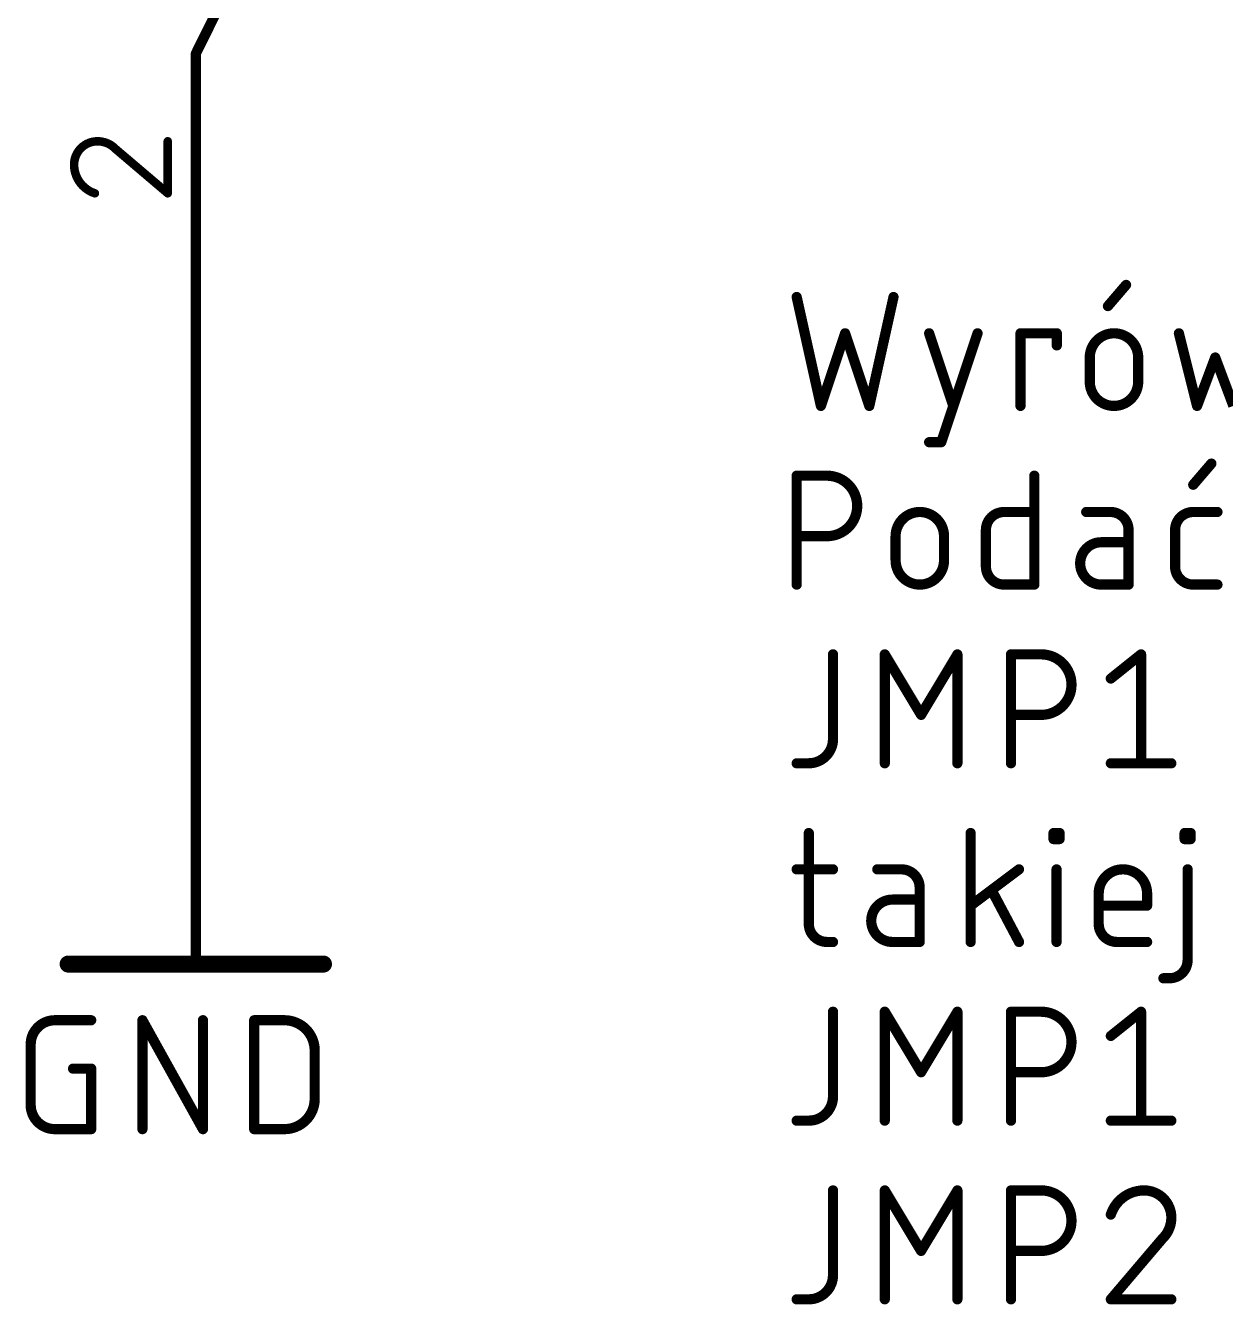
# Model space of a CAD drawing. Extents: x 5 to 171, y -44 to 47.
# Drawn here: x 22.86 to 40.76, y -43.18 to -24.09 of the extents above; entities that cross this region are included whole.
import ezdxf

# ---------------------------------------------------------------- set-up
doc = ezdxf.new("R2010")
doc.units = 0
for name, color, linetype in [('91', 122, 'CONTINUOUS'), ('94', 12, 'CONTINUOUS'), ('95', 251, 'CONTINUOUS'), ('96', 251, 'CONTINUOUS'), ('97', 251, 'CONTINUOUS')]:
    doc.layers.add(name, color=color, linetype=linetype)

msp = doc.modelspace()

# ---------------------------------------------------------------- linework, layer by layer
at = {"layer": '91', "const_width": 0.1524}
msp.add_lwpolyline([(25.4, -27.94), (25.4, -35.56)], dxfattribs=at)
at = {"layer": '91', "const_width": 0.0762}
for points in [[(25.4381, -27.94, 1), (25.3619, -27.94)], [(25.3619, -35.56, 1), (25.4381, -35.56)]]:
    msp.add_lwpolyline(points, format="xyb", dxfattribs=at)
at = {"layer": '94'}
for points, const_width in [([(25.4, -24.511), (27.1526, -20.9804)], 0.1524), ([(25.4, -25.4), (25.4, -24.511)], 0.1524), ([(25.4, -27.94), (25.4, -25.4)], 0.1524), ([(25.4, -35.56), (25.4, -38.1)], 0.1524), ([(23.495, -38.1), (27.305, -38.1)], 0.254)]:
    msp.add_lwpolyline(points, dxfattribs=dict(at, const_width=const_width))
for points, const_width in [([(25.4381, -24.511, 1), (25.3619, -24.511)], 0.0762), ([(25.3659, -24.4941, 1), (25.4341, -24.5279)], 0.0762), ([(25.4381, -25.4, 1), (25.3619, -25.4)], 0.0762), ([(25.3619, -25.4, 1), (25.4381, -25.4)], 0.0762), ([(25.3619, -27.94, 1), (25.4381, -27.94)], 0.0762), ([(25.4381, -35.56, 1), (25.3619, -35.56)], 0.0762), ([(23.495, -38.0365, 1), (23.495, -38.1635)], 0.127), ([(27.305, -38.1635, 1), (27.305, -38.0365)], 0.127), ([(25.3619, -38.1, 1), (25.4381, -38.1)], 0.0762)]:
    msp.add_lwpolyline(points, format="xyb", dxfattribs=dict(at, const_width=const_width))
at = {"layer": '95'}
for points, const_width in [([(23.9332, -25.8191, 0.4142), (23.5839, -26.1684)], 0.127), ([(24.2048, -25.9355, 0.2053), (23.9332, -25.8191)], 0.127), ([(23.9331, -25.7874, 1), (23.9332, -25.8508)], 0.0635), ([(23.9332, -25.8509, 1), (23.9332, -25.7874)], 0.0635), ([(25.0127, -25.8191, 1), (24.9492, -25.8191)], 0.0635), ([(24.2254, -25.9113, 1), (24.1842, -25.9597)], 0.0635), ([(24.1818, -25.9574, 1), (24.2278, -25.9136)], 0.0635), ([(23.5839, -26.1684, 0.3252), (23.8943, -26.5952)], 0.127), ([(23.6156, -26.1684, 1), (23.5522, -26.1683)], 0.0635), ([(23.5522, -26.1684, 1), (23.6156, -26.1684)], 0.0635), ([(23.8846, -26.6254, 1), (23.9041, -26.565)], 0.0635), ([(24.9492, -26.5952, 1), (25.0127, -26.5952)], 0.0635), ([(24.9603, -26.6194, 1), (25.0015, -26.571)], 0.0635)]:
    msp.add_lwpolyline(points, format="xyb", dxfattribs=dict(at, const_width=const_width))
at = {"layer": '95', "const_width": 0.127}
for points in [[(24.9809, -26.5952), (24.9809, -25.8191)], [(24.2048, -25.9355), (24.9809, -26.5952)]]:
    msp.add_lwpolyline(points, dxfattribs=at)
at = {"layer": '96'}
for points, const_width in [([(23.2974, -38.9382, 0.4142), (22.9362, -39.2994)], 0.1524), ([(23.2974, -38.9001, 1), (23.2974, -38.9763)], 0.0762), ([(23.2974, -38.9763, 1), (23.2974, -38.9001)], 0.0762), ([(23.8393, -38.9763, 1), (23.8393, -38.9001)], 0.0762), ([(24.6416, -38.9382, 1), (24.5654, -38.9382)], 0.0762), ([(24.6368, -38.9197, 1), (24.5702, -38.9567)], 0.0762), ([(25.5447, -38.9382, 1), (25.4685, -38.9382)], 0.0762), ([(26.309, -38.9382, 1), (26.2328, -38.9382)], 0.0762), ([(26.2709, -38.9001, 1), (26.2709, -38.9763)], 0.0762), ([(27.174, -39.3898, 0.4142), (26.7224, -38.9382)], 0.1524), ([(26.7224, -38.9001, 1), (26.7224, -38.9763)], 0.0762), ([(26.7224, -38.9763, 1), (26.7224, -38.9001)], 0.0762), ([(22.9743, -39.2994, 1), (22.8981, -39.2994)], 0.0762), ([(22.8981, -39.2994, 1), (22.9743, -39.2994)], 0.0762), ([(27.2121, -39.3898, 1), (27.1359, -39.3898)], 0.0762), ([(27.1359, -39.3898, 1), (27.2121, -39.3898)], 0.0762), ([(23.5684, -39.6226, 1), (23.5684, -39.6988)], 0.0762), ([(23.8774, -39.6607, 1), (23.8012, -39.6607)], 0.0762), ([(23.8393, -39.6988, 1), (23.8393, -39.6226)], 0.0762), ([(26.7224, -40.5638, 0.4142), (27.174, -40.1122)], 0.1524), ([(27.2121, -40.1122, 1), (27.1359, -40.1122)], 0.0762), ([(27.1359, -40.1122, 1), (27.2121, -40.1122)], 0.0762), ([(22.9362, -40.2026, 0.4142), (23.2974, -40.5638)], 0.1524), ([(22.9743, -40.2026, 1), (22.8981, -40.2026)], 0.0762), ([(22.8981, -40.2026, 1), (22.9743, -40.2026)], 0.0762), ([(23.2974, -40.5257, 1), (23.2974, -40.6019)], 0.0762), ([(23.2974, -40.6019, 1), (23.2974, -40.5257)], 0.0762), ([(23.8012, -40.5638, 1), (23.8774, -40.5638)], 0.0762), ([(23.8393, -40.6019, 1), (23.8393, -40.5257)], 0.0762), ([(24.5654, -40.5638, 1), (24.6416, -40.5638)], 0.0762), ([(25.4685, -40.5638, 1), (25.5447, -40.5638)], 0.0762), ([(25.4733, -40.5823, 1), (25.5399, -40.5453)], 0.0762), ([(26.2709, -40.5257, 1), (26.2709, -40.6019)], 0.0762), ([(26.2328, -40.5638, 1), (26.309, -40.5638)], 0.0762), ([(26.7224, -40.5257, 1), (26.7224, -40.6019)], 0.0762), ([(26.7224, -40.6019, 1), (26.7224, -40.5257)], 0.0762)]:
    msp.add_lwpolyline(points, format="xyb", dxfattribs=dict(at, const_width=const_width))
at = {"layer": '96', "const_width": 0.1524}
for points in [[(23.2974, -38.9382), (23.8393, -38.9382)], [(24.6035, -40.5638), (24.6035, -38.9382)], [(24.6035, -38.9382), (25.5066, -40.5638)], [(25.5066, -40.5638), (25.5066, -38.9382)], [(26.2709, -40.5638), (26.2709, -38.9382)], [(26.2709, -38.9382), (26.7224, -38.9382)], [(22.9362, -40.2026), (22.9362, -39.2994)], [(27.174, -39.3898), (27.174, -40.1122)], [(23.5684, -39.6607), (23.8393, -39.6607)], [(23.8393, -39.6607), (23.8393, -40.5638)], [(23.8393, -40.5638), (23.2974, -40.5638)], [(26.7224, -40.5638), (26.2709, -40.5638)]]:
    msp.add_lwpolyline(points, dxfattribs=at)
at = {"layer": '97', "const_width": 0.1524}
for points in [[(39.0104, -28.2787), (39.2813, -27.9626)], [(34.3662, -28.1432), (34.7274, -29.7688)], [(35.4499, -29.7688), (35.8112, -28.1432)], [(34.7274, -29.7688), (35.0887, -28.6851)], [(35.0887, -28.6851), (35.4499, -29.7688)], [(36.3427, -28.6851), (36.7039, -29.7688)], [(36.5233, -30.3107), (37.0652, -28.6851)], [(37.7059, -29.7688), (37.7059, -28.6851)], [(37.7059, -28.6851), (38.2477, -28.6851)], [(38.2477, -28.6851), (38.2477, -28.8657)], [(40.0699, -28.6851), (40.3408, -29.7688)], [(38.7395, -29.4076), (38.7395, -29.0463)], [(39.4619, -29.0463), (39.4619, -29.4076)], [(40.3408, -29.7688), (40.6117, -29.0463)], [(40.6117, -29.0463), (40.8827, -29.7688)], [(36.3427, -30.3107), (36.5233, -30.3107)], [(40.2832, -30.9457), (40.5542, -30.6296)], [(34.3662, -32.4358), (34.3662, -30.8102)], [(34.3662, -30.8102), (34.8178, -30.8102)], [(37.9121, -30.8102), (37.9121, -32.4358)], [(37.4605, -31.3521), (37.9121, -31.3521)], [(39.048, -31.3521), (38.6867, -31.3521)], [(40.2832, -31.3521), (40.6445, -31.3521)], [(34.8178, -31.7133), (34.3662, -31.7133)], [(35.8422, -32.0746), (35.8422, -31.7133)], [(36.5647, -31.7133), (36.5647, -32.0746)], [(37.1896, -32.1649), (37.1896, -31.623)], [(39.3189, -32.4358), (39.3189, -31.623)], [(40.0123, -32.1649), (40.0123, -31.623)], [(39.3189, -31.8036), (38.9125, -31.8036)], [(37.9121, -32.4358), (37.4605, -32.4358)], [(38.9125, -32.4358), (39.3189, -32.4358)], [(40.6445, -32.4358), (40.2832, -32.4358)], [(34.9081, -33.4772), (34.9081, -34.7416)], [(35.6808, -35.1028), (35.6808, -33.4772)], [(35.6808, -33.4772), (36.2226, -34.3803)], [(36.2226, -34.3803), (36.7645, -33.4772)], [(36.7645, -33.4772), (36.7645, -35.1028)], [(37.5637, -35.1028), (37.5637, -33.4772)], [(37.5637, -33.4772), (38.0153, -33.4772)], [(39.0536, -33.8384), (39.5052, -33.4772)], [(39.5052, -33.4772), (39.5052, -35.1028)], [(38.0153, -34.3803), (37.5637, -34.3803)], [(34.5468, -35.1028), (34.3662, -35.1028)], [(39.0536, -35.1028), (39.9568, -35.1028)], [(34.5468, -36.1442), (34.5468, -37.4989)], [(36.9617, -37.7698), (36.9617, -36.1442)], [(38.1988, -36.2345), (38.1988, -36.1442)], [(38.1988, -36.1442), (38.2891, -36.1442)], [(38.2891, -36.1442), (38.2891, -36.2345)], [(40.1544, -36.2345), (40.1544, -36.1442)], [(40.1544, -36.1442), (40.2447, -36.1442)], [(40.2447, -36.1442), (40.2447, -36.2345)], [(38.2891, -36.2345), (38.1988, -36.2345)], [(40.2447, -36.2345), (40.1544, -36.2345)], [(34.3662, -36.6861), (34.9081, -36.6861)], [(35.9301, -36.6861), (35.5689, -36.6861)], [(37.6842, -36.6861), (36.9617, -37.2279)], [(38.2439, -37.7698), (38.2439, -36.6861)], [(40.1996, -36.6861), (40.1996, -38.0407)], [(36.2011, -37.7698), (36.2011, -36.957)], [(37.6842, -37.7698), (37.2778, -37.0022)], [(38.8727, -37.4989), (38.8727, -37.0473)], [(39.5952, -37.0473), (39.5952, -37.2279)], [(36.2011, -37.1376), (35.7947, -37.1376)], [(39.5952, -37.2279), (38.8727, -37.2279)], [(34.8178, -37.7698), (34.9081, -37.7698)], [(35.7947, -37.7698), (36.2011, -37.7698)], [(39.5952, -37.7698), (39.1436, -37.7698)], [(39.9286, -38.3117), (39.8383, -38.3117)], [(34.9081, -38.8112), (34.9081, -40.0756)], [(35.6808, -40.4368), (35.6808, -38.8112)], [(35.6808, -38.8112), (36.2226, -39.7143)], [(36.2226, -39.7143), (36.7645, -38.8112)], [(36.7645, -38.8112), (36.7645, -40.4368)], [(37.5637, -40.4368), (37.5637, -38.8112)], [(37.5637, -38.8112), (38.0153, -38.8112)], [(39.0536, -39.1724), (39.5052, -38.8112)], [(39.5052, -38.8112), (39.5052, -40.4368)], [(38.0153, -39.7143), (37.5637, -39.7143)], [(34.5468, -40.4368), (34.3662, -40.4368)], [(39.0536, -40.4368), (39.9568, -40.4368)], [(34.9081, -41.4782), (34.9081, -42.7426)], [(35.6808, -43.1038), (35.6808, -41.4782)], [(35.6808, -41.4782), (36.2226, -42.3813)], [(36.2226, -42.3813), (36.7645, -41.4782)], [(36.7645, -41.4782), (36.7645, -43.1038)], [(37.5637, -43.1038), (37.5637, -41.4782)], [(37.5637, -41.4782), (38.0153, -41.4782)], [(39.8213, -42.2007), (39.0536, -43.1038)], [(38.0153, -42.3813), (37.5637, -42.3813)], [(34.5468, -43.1038), (34.3662, -43.1038)], [(39.0536, -43.1038), (39.9568, -43.1038)]]:
    msp.add_lwpolyline(points, dxfattribs=at)
at = {"layer": '97'}
for points, const_width in [([(39.3102, -27.9874, 1), (39.2524, -27.9378)], 0.0762), ([(34.4034, -28.1349, 1), (34.329, -28.1515)], 0.0762), ([(35.8484, -28.1515, 1), (35.774, -28.1349)], 0.0762), ([(38.9815, -28.2539, 1), (39.0393, -28.3035)], 0.0762), ([(35.1248, -28.673, 1), (35.0525, -28.6971)], 0.0762), ([(35.1248, -28.6971, 1), (35.0525, -28.673)], 0.0762), ([(36.3788, -28.673, 1), (36.3065, -28.6971)], 0.0762), ([(37.1013, -28.6971, 1), (37.029, -28.673)], 0.0762), ([(37.744, -28.6851, 1), (37.6678, -28.6851)], 0.0762), ([(37.7059, -28.647, 1), (37.7059, -28.7232)], 0.0762), ([(38.2858, -28.6851, 1), (38.2096, -28.6851)], 0.0762), ([(38.2477, -28.7232, 1), (38.2477, -28.647)], 0.0762), ([(39.4619, -29.0463, 1), (38.7395, -29.0463)], 0.1524), ([(40.1068, -28.6758, 1), (40.0329, -28.6943)], 0.0762), ([(38.2096, -28.8657, 1), (38.2858, -28.8657)], 0.0762), ([(38.7776, -29.0463, 1), (38.7014, -29.0463)], 0.0762), ([(38.7014, -29.0463, 1), (38.7776, -29.0463)], 0.0762), ([(39.5, -29.0463, 1), (39.4238, -29.0463)], 0.0762), ([(39.4238, -29.0463, 1), (39.5, -29.0463)], 0.0762), ([(40.6474, -29.0329, 1), (40.576, -29.0597)], 0.0762), ([(40.6474, -29.0597, 1), (40.576, -29.0329)], 0.0762), ([(38.7395, -29.4076, 1), (39.4619, -29.4076)], 0.1524), ([(38.7776, -29.4076, 1), (38.7014, -29.4076)], 0.0762), ([(38.7014, -29.4076, 1), (38.7776, -29.4076)], 0.0762), ([(39.5, -29.4076, 1), (39.4238, -29.4076)], 0.0762), ([(39.4238, -29.4076, 1), (39.5, -29.4076)], 0.0762), ([(34.6913, -29.7568, 1), (34.7636, -29.7808)], 0.0762), ([(34.6903, -29.7771, 1), (34.7646, -29.7605)], 0.0762), ([(35.4127, -29.7605, 1), (35.4871, -29.7771)], 0.0762), ([(35.4138, -29.7808, 1), (35.4861, -29.7568)], 0.0762), ([(36.6678, -29.7808, 1), (36.7401, -29.7568)], 0.0762), ([(37.6678, -29.7688, 1), (37.744, -29.7688)], 0.0762), ([(40.3051, -29.7554, 1), (40.3765, -29.7822)], 0.0762), ([(40.3038, -29.778, 1), (40.3777, -29.7596)], 0.0762), ([(36.3427, -30.2726, 1), (36.3427, -30.3488)], 0.0762), ([(36.4871, -30.2986, 1), (36.5594, -30.3227)], 0.0762), ([(36.5233, -30.3488, 1), (36.5233, -30.2726)], 0.0762), ([(40.5831, -30.6544, 1), (40.5252, -30.6048)], 0.0762), ([(34.4043, -30.8102, 1), (34.3281, -30.8102)], 0.0762), ([(34.3662, -30.7721, 1), (34.3662, -30.8483)], 0.0762), ([(34.8178, -31.7133, 1), (34.8178, -30.8102)], 0.1524), ([(34.8178, -30.7721, 1), (34.8178, -30.8483)], 0.0762), ([(34.8178, -30.8483, 1), (34.8178, -30.7721)], 0.0762), ([(37.9502, -30.8102, 1), (37.874, -30.8102)], 0.0762), ([(40.2543, -30.9209, 1), (40.3122, -30.9705)], 0.0762), ([(36.5647, -31.7133, 1), (35.8422, -31.7133)], 0.1524), ([(37.4605, -31.3521, 0.4142), (37.1896, -31.623)], 0.1524), ([(37.4605, -31.314, 1), (37.4605, -31.3902)], 0.0762), ([(37.4605, -31.3902, 1), (37.4605, -31.314)], 0.0762), ([(37.9121, -31.3902, 1), (37.9121, -31.314)], 0.0762), ([(38.6867, -31.314, 1), (38.6867, -31.3902)], 0.0762), ([(39.3189, -31.623, 0.4142), (39.048, -31.3521)], 0.1524), ([(39.048, -31.314, 1), (39.048, -31.3902)], 0.0762), ([(39.048, -31.3902, 1), (39.048, -31.314)], 0.0762), ([(40.2832, -31.3521, 0.4142), (40.0123, -31.623)], 0.1524), ([(40.2832, -31.314, 1), (40.2832, -31.3902)], 0.0762), ([(40.2832, -31.3902, 1), (40.2832, -31.314)], 0.0762), ([(40.6445, -31.3902, 1), (40.6445, -31.314)], 0.0762), ([(34.3662, -31.6752, 1), (34.3662, -31.7514)], 0.0762), ([(34.8178, -31.6752, 1), (34.8178, -31.7514)], 0.0762), ([(34.8178, -31.7514, 1), (34.8178, -31.6752)], 0.0762), ([(35.8803, -31.7133, 1), (35.8041, -31.7133)], 0.0762), ([(35.8041, -31.7133, 1), (35.8803, -31.7133)], 0.0762), ([(36.6028, -31.7133, 1), (36.5266, -31.7133)], 0.0762), ([(36.5266, -31.7133, 1), (36.6028, -31.7133)], 0.0762), ([(37.2277, -31.623, 1), (37.1515, -31.623)], 0.0762), ([(37.1515, -31.623, 1), (37.2277, -31.623)], 0.0762), ([(39.357, -31.623, 1), (39.2808, -31.623)], 0.0762), ([(39.2808, -31.623, 1), (39.357, -31.623)], 0.0762), ([(40.0504, -31.623, 1), (39.9742, -31.623)], 0.0762), ([(39.9742, -31.623, 1), (40.0504, -31.623)], 0.0762), ([(38.9125, -31.8036, 1), (38.9125, -32.4358)], 0.1524), ([(38.9125, -31.7655, 1), (38.9125, -31.8417)], 0.0762), ([(38.9125, -31.8417, 1), (38.9125, -31.7655)], 0.0762), ([(39.3189, -31.8417, 1), (39.3189, -31.7655)], 0.0762), ([(35.8422, -32.0746, 1), (36.5647, -32.0746)], 0.1524), ([(35.8803, -32.0746, 1), (35.8041, -32.0746)], 0.0762), ([(35.8041, -32.0746, 1), (35.8803, -32.0746)], 0.0762), ([(36.6028, -32.0746, 1), (36.5266, -32.0746)], 0.0762), ([(36.5266, -32.0746, 1), (36.6028, -32.0746)], 0.0762), ([(37.1896, -32.1649, 0.4142), (37.4605, -32.4358)], 0.1524), ([(37.2277, -32.1649, 1), (37.1515, -32.1649)], 0.0762), ([(37.1515, -32.1649, 1), (37.2277, -32.1649)], 0.0762), ([(40.0123, -32.1649, 0.4142), (40.2832, -32.4358)], 0.1524), ([(40.0504, -32.1649, 1), (39.9742, -32.1649)], 0.0762), ([(39.9742, -32.1649, 1), (40.0504, -32.1649)], 0.0762), ([(34.3281, -32.4358, 1), (34.4043, -32.4358)], 0.0762), ([(37.4605, -32.3977, 1), (37.4605, -32.4739)], 0.0762), ([(37.4605, -32.4739, 1), (37.4605, -32.3977)], 0.0762), ([(37.874, -32.4358, 1), (37.9502, -32.4358)], 0.0762), ([(37.9121, -32.4739, 1), (37.9121, -32.3977)], 0.0762), ([(38.9125, -32.3977, 1), (38.9125, -32.4739)], 0.0762), ([(38.9125, -32.4739, 1), (38.9125, -32.3977)], 0.0762), ([(39.2808, -32.4358, 1), (39.357, -32.4358)], 0.0762), ([(39.3189, -32.4739, 1), (39.3189, -32.3977)], 0.0762), ([(40.2832, -32.3977, 1), (40.2832, -32.4739)], 0.0762), ([(40.2832, -32.4739, 1), (40.2832, -32.3977)], 0.0762), ([(40.6445, -32.4739, 1), (40.6445, -32.3977)], 0.0762), ([(34.9462, -33.4772, 1), (34.87, -33.4772)], 0.0762), ([(35.7189, -33.4772, 1), (35.6427, -33.4772)], 0.0762), ([(35.7134, -33.4576, 1), (35.6481, -33.4968)], 0.0762), ([(36.8026, -33.4772, 1), (36.7264, -33.4772)], 0.0762), ([(36.7972, -33.4968, 1), (36.7318, -33.4576)], 0.0762), ([(37.6018, -33.4772, 1), (37.5256, -33.4772)], 0.0762), ([(37.5637, -33.4391, 1), (37.5637, -33.5153)], 0.0762), ([(38.0153, -34.3803, 1), (38.0153, -33.4772)], 0.1524), ([(38.0153, -33.4391, 1), (38.0153, -33.5153)], 0.0762), ([(38.0153, -33.5153, 1), (38.0153, -33.4391)], 0.0762), ([(39.5433, -33.4772, 1), (39.4671, -33.4772)], 0.0762), ([(39.529, -33.507, 1), (39.4814, -33.4474)], 0.0762), ([(39.0298, -33.8087, 1), (39.0774, -33.8682)], 0.0762), ([(36.19, -34.3607, 1), (36.2553, -34.3999)], 0.0762), ([(36.19, -34.3999, 1), (36.2553, -34.3607)], 0.0762), ([(37.5637, -34.3422, 1), (37.5637, -34.4184)], 0.0762), ([(38.0153, -34.3422, 1), (38.0153, -34.4184)], 0.0762), ([(38.0153, -34.4184, 1), (38.0153, -34.3422)], 0.0762), ([(34.5468, -35.1028, 0.4142), (34.9081, -34.7416)], 0.1524), ([(34.9462, -34.7416, 1), (34.87, -34.7416)], 0.0762), ([(34.87, -34.7416, 1), (34.9462, -34.7416)], 0.0762), ([(34.3662, -35.0647, 1), (34.3662, -35.1409)], 0.0762), ([(34.5468, -35.0647, 1), (34.5468, -35.1409)], 0.0762), ([(34.5468, -35.1409, 1), (34.5468, -35.0647)], 0.0762), ([(35.6427, -35.1028, 1), (35.7189, -35.1028)], 0.0762), ([(36.7264, -35.1028, 1), (36.8026, -35.1028)], 0.0762), ([(37.5256, -35.1028, 1), (37.6018, -35.1028)], 0.0762), ([(39.0536, -35.0647, 1), (39.0536, -35.1409)], 0.0762), ([(39.4671, -35.1028, 1), (39.5433, -35.1028)], 0.0762), ([(39.9568, -35.1409, 1), (39.9568, -35.0647)], 0.0762), ([(34.5849, -36.1442, 1), (34.5087, -36.1442)], 0.0762), ([(36.9998, -36.1442, 1), (36.9236, -36.1442)], 0.0762), ([(38.2369, -36.1442, 1), (38.1607, -36.1442)], 0.0762), ([(38.1988, -36.1061, 1), (38.1988, -36.1823)], 0.0762), ([(38.3272, -36.1442, 1), (38.251, -36.1442)], 0.0762), ([(38.2891, -36.1823, 1), (38.2891, -36.1061)], 0.0762), ([(40.1925, -36.1442, 1), (40.1163, -36.1442)], 0.0762), ([(40.1544, -36.1061, 1), (40.1544, -36.1823)], 0.0762), ([(40.2828, -36.1442, 1), (40.2066, -36.1442)], 0.0762), ([(40.2447, -36.1823, 1), (40.2447, -36.1061)], 0.0762), ([(38.1988, -36.1964, 1), (38.1988, -36.2726)], 0.0762), ([(38.1607, -36.2345, 1), (38.2369, -36.2345)], 0.0762), ([(38.251, -36.2345, 1), (38.3272, -36.2345)], 0.0762), ([(38.2891, -36.2726, 1), (38.2891, -36.1964)], 0.0762), ([(40.1544, -36.1964, 1), (40.1544, -36.2726)], 0.0762), ([(40.1163, -36.2345, 1), (40.1925, -36.2345)], 0.0762), ([(40.2066, -36.2345, 1), (40.2828, -36.2345)], 0.0762), ([(40.2447, -36.2726, 1), (40.2447, -36.1964)], 0.0762), ([(34.3662, -36.648, 1), (34.3662, -36.7242)], 0.0762), ([(34.9081, -36.7242, 1), (34.9081, -36.648)], 0.0762), ([(35.5689, -36.648, 1), (35.5689, -36.7242)], 0.0762), ([(36.2011, -36.957, 0.4142), (35.9301, -36.6861)], 0.1524), ([(35.9301, -36.648, 1), (35.9301, -36.7242)], 0.0762), ([(35.9301, -36.7242, 1), (35.9301, -36.648)], 0.0762), ([(37.707, -36.7165, 1), (37.6613, -36.6556)], 0.0762), ([(38.282, -36.6861, 1), (38.2058, -36.6861)], 0.0762), ([(39.5952, -37.0473, 1), (38.8727, -37.0473)], 0.1524), ([(40.2377, -36.6861, 1), (40.1615, -36.6861)], 0.0762), ([(36.2392, -36.957, 1), (36.163, -36.957)], 0.0762), ([(36.163, -36.957, 1), (36.2392, -36.957)], 0.0762), ([(37.3115, -36.9843, 1), (37.2441, -37.02)], 0.0762), ([(38.9108, -37.0473, 1), (38.8346, -37.0473)], 0.0762), ([(38.8346, -37.0473, 1), (38.9108, -37.0473)], 0.0762), ([(39.6333, -37.0473, 1), (39.5571, -37.0473)], 0.0762), ([(39.5571, -37.0473, 1), (39.6333, -37.0473)], 0.0762), ([(35.7947, -37.1376, 1), (35.7947, -37.7698)], 0.1524), ([(35.7947, -37.0995, 1), (35.7947, -37.1757)], 0.0762), ([(35.7947, -37.1757, 1), (35.7947, -37.0995)], 0.0762), ([(36.2011, -37.1757, 1), (36.2011, -37.0995)], 0.0762), ([(36.9388, -37.1975, 1), (36.9846, -37.2584)], 0.0762), ([(38.8727, -37.1898, 1), (38.8727, -37.266)], 0.0762), ([(39.5571, -37.2279, 1), (39.6333, -37.2279)], 0.0762), ([(39.5952, -37.266, 1), (39.5952, -37.1898)], 0.0762), ([(34.5468, -37.4989, 0.4142), (34.8178, -37.7698)], 0.1524), ([(34.5849, -37.4989, 1), (34.5087, -37.4989)], 0.0762), ([(34.5087, -37.4989, 1), (34.5849, -37.4989)], 0.0762), ([(38.8727, -37.4989, 0.4142), (39.1436, -37.7698)], 0.1524), ([(38.9108, -37.4989, 1), (38.8346, -37.4989)], 0.0762), ([(38.8346, -37.4989, 1), (38.9108, -37.4989)], 0.0762), ([(34.8178, -37.7317, 1), (34.8178, -37.8079)], 0.0762), ([(34.8178, -37.8079, 1), (34.8178, -37.7317)], 0.0762), ([(34.9081, -37.8079, 1), (34.9081, -37.7317)], 0.0762), ([(35.7947, -37.7317, 1), (35.7947, -37.8079)], 0.0762), ([(35.7947, -37.8079, 1), (35.7947, -37.7317)], 0.0762), ([(36.163, -37.7698, 1), (36.2392, -37.7698)], 0.0762), ([(36.2011, -37.8079, 1), (36.2011, -37.7317)], 0.0762), ([(36.9236, -37.7698, 1), (36.9998, -37.7698)], 0.0762), ([(37.6505, -37.7876, 1), (37.7179, -37.752)], 0.0762), ([(38.2058, -37.7698, 1), (38.282, -37.7698)], 0.0762), ([(39.1436, -37.7317, 1), (39.1436, -37.8079)], 0.0762), ([(39.1436, -37.8079, 1), (39.1436, -37.7317)], 0.0762), ([(39.5952, -37.8079, 1), (39.5952, -37.7317)], 0.0762), ([(39.9286, -38.3117, 0.4142), (40.1996, -38.0407)], 0.1524), ([(40.2377, -38.0407, 1), (40.1615, -38.0407)], 0.0762), ([(40.1615, -38.0407, 1), (40.2377, -38.0407)], 0.0762), ([(39.8383, -38.2736, 1), (39.8383, -38.3498)], 0.0762), ([(39.9286, -38.2736, 1), (39.9286, -38.3498)], 0.0762), ([(39.9286, -38.3498, 1), (39.9286, -38.2736)], 0.0762), ([(34.9462, -38.8112, 1), (34.87, -38.8112)], 0.0762), ([(35.7189, -38.8112, 1), (35.6427, -38.8112)], 0.0762), ([(35.7134, -38.7916, 1), (35.6481, -38.8308)], 0.0762), ([(36.8026, -38.8112, 1), (36.7264, -38.8112)], 0.0762), ([(36.7972, -38.8308, 1), (36.7318, -38.7916)], 0.0762), ([(37.6018, -38.8112, 1), (37.5256, -38.8112)], 0.0762), ([(37.5637, -38.7731, 1), (37.5637, -38.8493)], 0.0762), ([(38.0153, -39.7143, 1), (38.0153, -38.8112)], 0.1524), ([(38.0153, -38.7731, 1), (38.0153, -38.8493)], 0.0762), ([(38.0153, -38.8493, 1), (38.0153, -38.7731)], 0.0762), ([(39.5433, -38.8112, 1), (39.4671, -38.8112)], 0.0762), ([(39.529, -38.841, 1), (39.4814, -38.7814)], 0.0762), ([(39.0298, -39.1427, 1), (39.0774, -39.2022)], 0.0762), ([(36.19, -39.6947, 1), (36.2553, -39.7339)], 0.0762), ([(36.19, -39.7339, 1), (36.2553, -39.6947)], 0.0762), ([(37.5637, -39.6762, 1), (37.5637, -39.7524)], 0.0762), ([(38.0153, -39.6762, 1), (38.0153, -39.7524)], 0.0762), ([(38.0153, -39.7524, 1), (38.0153, -39.6762)], 0.0762), ([(34.5468, -40.4368, 0.4142), (34.9081, -40.0756)], 0.1524), ([(34.9462, -40.0756, 1), (34.87, -40.0756)], 0.0762), ([(34.87, -40.0756, 1), (34.9462, -40.0756)], 0.0762), ([(34.3662, -40.3987, 1), (34.3662, -40.4749)], 0.0762), ([(34.5468, -40.3987, 1), (34.5468, -40.4749)], 0.0762), ([(34.5468, -40.4749, 1), (34.5468, -40.3987)], 0.0762), ([(35.6427, -40.4368, 1), (35.7189, -40.4368)], 0.0762), ([(36.7264, -40.4368, 1), (36.8026, -40.4368)], 0.0762), ([(37.5256, -40.4368, 1), (37.6018, -40.4368)], 0.0762), ([(39.0536, -40.3987, 1), (39.0536, -40.4749)], 0.0762), ([(39.4671, -40.4368, 1), (39.5433, -40.4368)], 0.0762), ([(39.9568, -40.4749, 1), (39.9568, -40.3987)], 0.0762), ([(34.9462, -41.4782, 1), (34.87, -41.4782)], 0.0762), ([(35.7189, -41.4782, 1), (35.6427, -41.4782)], 0.0762), ([(35.7134, -41.4586, 1), (35.6481, -41.4978)], 0.0762), ([(36.8026, -41.4782, 1), (36.7264, -41.4782)], 0.0762), ([(36.7972, -41.4978, 1), (36.7318, -41.4586)], 0.0762), ([(37.6018, -41.4782, 1), (37.5256, -41.4782)], 0.0762), ([(37.5637, -41.4401, 1), (37.5637, -41.5163)], 0.0762), ([(38.0153, -42.3813, 1), (38.0153, -41.4782)], 0.1524), ([(38.0153, -41.4401, 1), (38.0153, -41.5163)], 0.0762), ([(38.0153, -41.5163, 1), (38.0153, -41.4401)], 0.0762), ([(39.5504, -41.4782, 0.3252), (39.0536, -41.8394)], 0.1524), ([(39.9568, -41.8846, 0.4142), (39.5504, -41.4782)], 0.1524), ([(39.5504, -41.4401, 1), (39.5504, -41.5163)], 0.0762), ([(39.5504, -41.5163, 1), (39.5504, -41.4401)], 0.0762), ([(39.0174, -41.8277, 1), (39.0899, -41.8512)], 0.0762), ([(39.8213, -42.2007, 0.2053), (39.9568, -41.8846)], 0.1524), ([(39.9949, -41.8846, 1), (39.9187, -41.8846)], 0.0762), ([(39.9187, -41.8846, 1), (39.9949, -41.8846)], 0.0762), ([(39.795, -42.1731, 1), (39.8476, -42.2283)], 0.0762), ([(39.8503, -42.2254, 1), (39.7923, -42.176)], 0.0762), ([(36.19, -42.3617, 1), (36.2553, -42.4009)], 0.0762), ([(36.19, -42.4009, 1), (36.2553, -42.3617)], 0.0762), ([(37.5637, -42.3432, 1), (37.5637, -42.4194)], 0.0762), ([(38.0153, -42.3432, 1), (38.0153, -42.4194)], 0.0762), ([(38.0153, -42.4194, 1), (38.0153, -42.3432)], 0.0762), ([(34.5468, -43.1038, 0.4142), (34.9081, -42.7426)], 0.1524), ([(34.9462, -42.7426, 1), (34.87, -42.7426)], 0.0762), ([(34.87, -42.7426, 1), (34.9462, -42.7426)], 0.0762), ([(34.3662, -43.0657, 1), (34.3662, -43.1419)], 0.0762), ([(34.5468, -43.0657, 1), (34.5468, -43.1419)], 0.0762), ([(34.5468, -43.1419, 1), (34.5468, -43.0657)], 0.0762), ([(35.6427, -43.1038, 1), (35.7189, -43.1038)], 0.0762), ([(36.7264, -43.1038, 1), (36.8026, -43.1038)], 0.0762), ([(37.5256, -43.1038, 1), (37.6018, -43.1038)], 0.0762), ([(39.0536, -43.0657, 1), (39.0536, -43.1419)], 0.0762), ([(39.0246, -43.0791, 1), (39.0827, -43.1285)], 0.0762), ([(39.9568, -43.1419, 1), (39.9568, -43.0657)], 0.0762)]:
    msp.add_lwpolyline(points, format="xyb", dxfattribs=dict(at, const_width=const_width))

doc.saveas('drawing.dxf')
